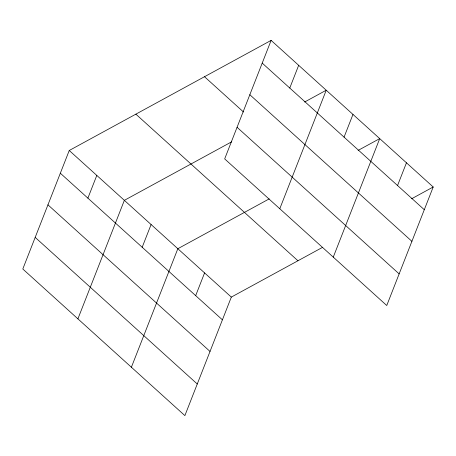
<?xml version="1.0" encoding="UTF-8"?>
<svg xmlns="http://www.w3.org/2000/svg" width="456" height="456" viewBox="0 0 456 456"><rect width="100%" height="100%" fill="white"/><g stroke="black" fill="none" stroke-linecap="round" stroke-linejoin="round"><path stroke-width="0.68" d="M271.12 40.384L224.677 158.899L386.756 305.509L433.2 186.994L271.12 40.384L69.244 150.491L22.8 269.006L184.88 415.615L231.323 297.101L322.677 247.277M87.894 198.143L96.797 175.417M77.908 318.852L124.351 200.338L231.785 141.748M142.186 247.255L151.096 224.529M131.391 367.234L177.834 248.719L269.188 198.896M195.675 295.636L204.579 272.91M289.771 88.036L298.674 65.311M279.784 208.745L326.228 90.231L304.642 102.007M344.063 137.148L352.972 114.422M333.268 257.127L379.717 138.613L358.125 150.389M397.552 185.529L406.456 162.803M411.608 198.77L433.2 186.994M262.217 63.11L424.297 209.72M249.831 94.723L411.905 241.332M204.505 76.722L243.493 111.988M237.069 127.287L399.142 273.896M135.865 114.16L297.939 260.769M69.244 150.491L231.323 297.101M60.34 173.217L222.414 319.827M47.948 204.829L210.028 351.439M35.186 237.394L197.266 384.003"/></g></svg>
